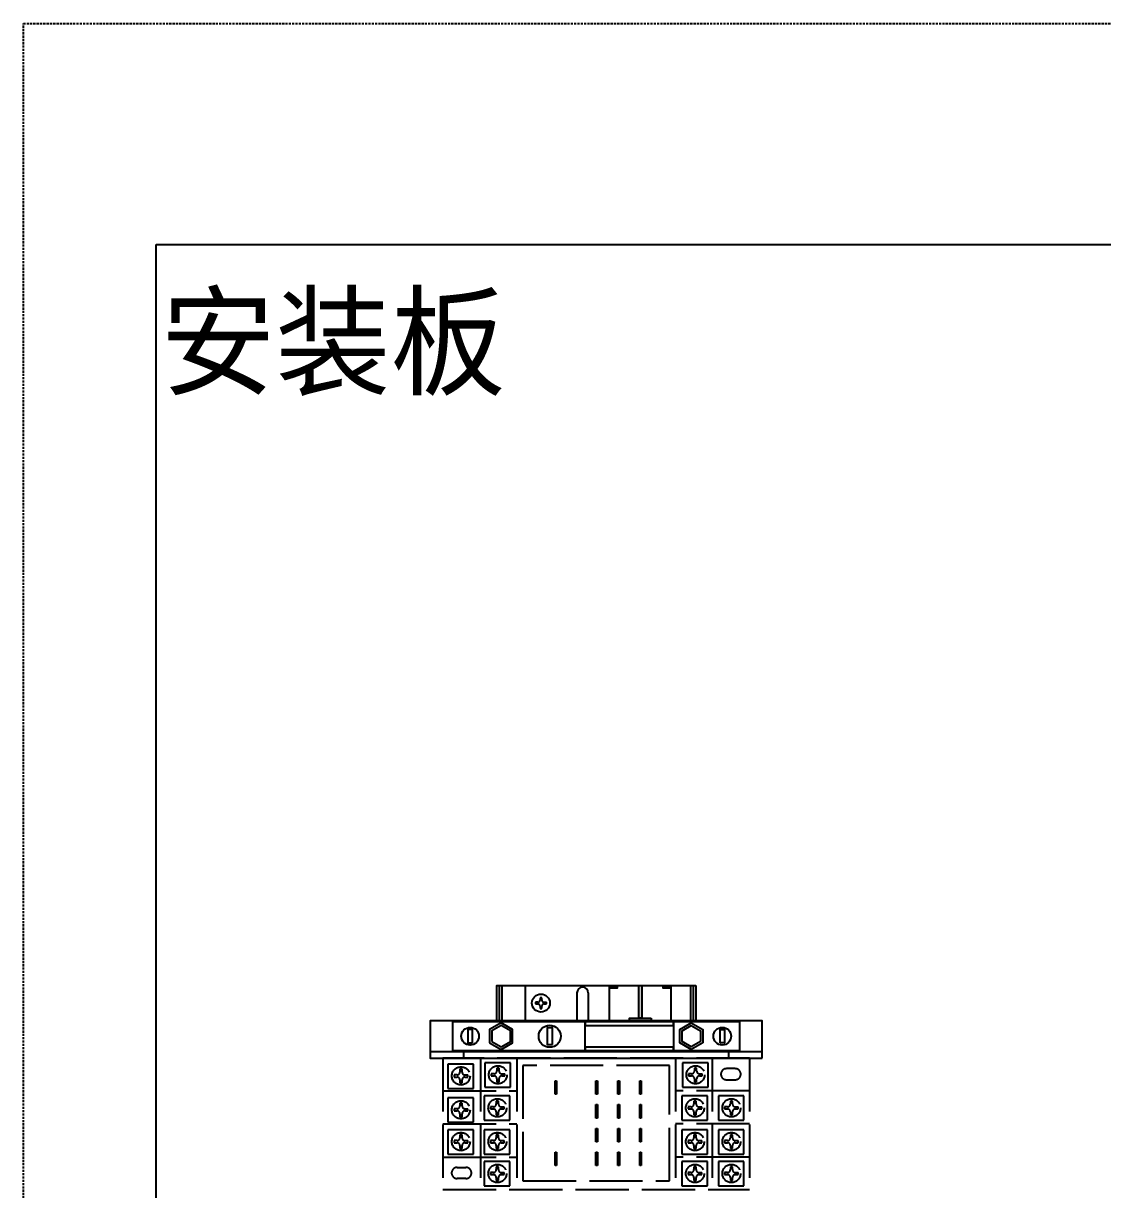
# Model space of a CAD drawing. Extents: x 331570 to 332170, y 281168 to 282168.
# Drawn here: x 331569.8 to 331813.8, y 281904 to 282167.8 of the extents above; entities that cross this region are included whole.
import ezdxf
from ezdxf.enums import TextEntityAlignment as Align

# ---------------------------------------------------------------- set-up
doc = ezdxf.new("R2010")
doc.units = 0
doc.header["$MEASUREMENT"] = 0
doc.linetypes.add('ACAD_ISO02W100', pattern=[15, 12, -3])
doc.linetypes.add('DASHED', pattern=[0.75, 0.5, -0.25])
for name, color, linetype in [('DRAW', 123, 'Continuous'), ('Layer1', 7, 'Continuous'), ('布置图', 30, 'Continuous'), ('文字', 3, 'Continuous')]:
    doc.layers.add(name, color=color, linetype=linetype)

# ---------------------------------------------------------------- blocks, each defined once
blk = doc.blocks.new('2093259089e44d6938-9f4f-441a-aeb4-b4f8cec3625b')
for points in [[(4.76, 158.57), (4.76, 159.17), (3.01, 159.17), (3.01, 158.57)], [(9.62, 151.72), (10.28, 151.72), (10.28, 159.17), (9.62, 159.17)], [(15.15, 159.17), (15.15, 158.57), (16.9, 158.57), (16.9, 159.17)], [(7.5, 151.72), (7.5, 151.17), (12.4, 151.17), (12.4, 151.72)]]:
    blk.add_hatch(color=7).paths.add_polyline_path(points)
at = {"color": 0}
for p, q in [((-21.91, 159.17), (-21.91, 151.17)), ((-21.31, 159.17), (-21.31, 151.17)), ((-16.02, 159.17), (-16.02, 151.17)), ((21.33, 159.17), (21.33, 151.17)), ((21.92, 159.17), (21.92, 151.17)), ((-4.35, 157.47), (-4.35, 151.17)), ((-1.78, 157.47), (-1.78, 151.17))]:
    blk.add_line(p, q, dxfattribs=at)
at = {"color": 0, "elevation": 0}
for points in [[(22.5, 159.17), (22.5, 151.17), (-22.5, 151.17), (-22.5, 159.17)], [(16.9, 159.17), (16.9, 151.17), (3.01, 151.17), (3.01, 159.17)], [(4.76, 159.17), (4.76, 158.57), (3.01, 158.57), (3.01, 159.17)], [(10.28, 159.17), (10.28, 151.72), (9.62, 151.72), (9.62, 159.17)], [(16.9, 159.17), (16.9, 158.57), (15.15, 158.57), (15.15, 159.17)], [(12.4, 151.72), (12.4, 151.17), (7.5, 151.17), (7.5, 151.72)]]:
    blk.add_lwpolyline(points, close=True, dxfattribs=at)
at = {"color": 0}
blk.add_arc((-3.07, 157.47), 1.28, 0, 180, dxfattribs=at)
at = {"layer": 'DRAW', "color": 7, "ltscale": 0.3, "elevation": 0}
for points in [[(37.5, 142.67), (37.5, 151.17), (-37.5, 151.17), (-37.5, 142.67)], [(-2.5, 144.42), (-2.5, 150.92), (-32.5, 150.92), (-32.5, 144.42)], [(-24.1, 146.17), (-21.5, 144.67), (-18.9, 146.17), (-18.9, 149.17), (-21.5, 150.67), (-24.1, 149.17)], [(17.5, 150.12), (17.5, 150.92), (-2.5, 150.92), (-2.5, 150.12)], [(32.5, 144.42), (32.5, 150.92), (17.5, 150.92), (17.5, 144.42)], [(24.1, 146.17), (21.5, 144.67), (18.9, 146.17), (18.9, 149.17), (21.5, 150.67), (24.1, 149.17)], [(-28, 146.17), (-28, 149.17), (-29, 149.17), (-29, 146.17)], [(-23.6, 146.46), (-21.5, 145.25), (-19.4, 146.46), (-19.4, 148.88), (-21.5, 150.09), (-23.6, 148.88)], [(-9.88, 145.79), (-9.88, 149.54), (-11.12, 149.54), (-11.12, 145.79)], [(23.6, 146.46), (21.5, 145.25), (19.4, 146.46), (19.4, 148.88), (21.5, 150.09), (23.6, 148.88)], [(28, 146.17), (28, 149.17), (29, 149.17), (29, 146.17)], [(17.5, 144.42), (17.5, 145.22), (-2.5, 145.22), (-2.5, 144.42)], [(37.5, 142.67), (37.5, 144.17), (-37.5, 144.17), (-37.5, 142.67)], [(30, 142.67), (30, 144.17), (-30, 144.17), (-30, 142.67)]]:
    blk.add_lwpolyline(points, close=True, dxfattribs=at)
at = {"layer": 'DRAW', "color": 7, "ltscale": 0.3}
for centre, radius in [((-28.5, 147.67), 2), ((-10.5, 147.67), 2.5), ((28.5, 147.67), 2)]:
    blk.add_circle(centre, radius, dxfattribs=at)
at = {"layer": 'Layer1', "color": 7, "lineweight": -3, "ltscale": 50}
blk.add_circle((-12.5, 155.17), 2.03, dxfattribs=at)
at = {"layer": '文字', "color": 7, "linetype": 'ACAD_ISO02W100'}
for p, q in [((-12.69, 156.37), (-12.69, 155.86)), ((-12.3, 156.37), (-12.69, 156.37)), ((-12.3, 155.86), (-12.3, 156.37)), ((-13.2, 155.35), (-13.75, 155.35)), ((-13.75, 155.35), (-13.75, 154.96)), ((-13.75, 154.96), (-13.2, 154.96)), ((-12.69, 154.45), (-12.69, 153.9)), ((-12.69, 153.9), (-12.3, 153.9)), ((-12.3, 153.9), (-12.3, 154.45)), ((-11.79, 155.35), (-11.27, 155.35)), ((-11.79, 154.96), (-11.27, 154.96)), ((-11.27, 154.96), (-11.27, 155.35))]:
    blk.add_line(p, q, dxfattribs=at)
at = {"layer": '文字', "color": 0, "linetype": 'ACAD_ISO02W100'}
for p, q in [((34.65, 142.67), (-34.65, 142.67)), ((-34.65, 142.67), (-34.65, 112.97)), ((-34.65, 142.67), (-34.65, 112.97)), ((-26.18, 142.67), (-26.18, 112.97)), ((-17.96, 142.67), (-17.96, 112.97)), ((17.96, 142.67), (17.96, 112.97)), ((26.18, 142.67), (26.18, 112.97)), ((34.65, 142.67), (34.65, 112.97)), ((-30.81, 140.19), (-30.81, 139.55)), ((-30.32, 140.19), (-30.81, 140.19)), ((-30.32, 139.55), (-30.32, 140.19)), ((-22.46, 140.46), (-22.46, 139.82)), ((-21.97, 140.46), (-22.46, 140.46)), ((-21.97, 139.82), (-21.97, 140.46)), ((22.22, 140.46), (22.22, 139.82)), ((22.71, 140.46), (22.22, 140.46)), ((22.71, 139.82), (22.71, 140.46)), ((-31.45, 138.92), (-32.13, 138.92)), ((-32.13, 138.92), (-32.13, 138.42)), ((-32.13, 138.42), (-31.45, 138.42)), ((-30.81, 137.79), (-30.81, 137.1)), ((-30.32, 138.92), (-30.32, 138.92)), ((-30.32, 137.1), (-30.32, 137.79)), ((-29.68, 138.92), (-29.04, 138.92)), ((-29.68, 138.42), (-29.04, 138.42)), ((-29.04, 138.42), (-29.04, 138.92)), ((-23.1, 139.19), (-23.78, 139.19)), ((-23.78, 139.19), (-23.78, 138.7)), ((-23.78, 138.7), (-23.1, 138.7)), ((-22.46, 138.06), (-22.46, 137.37)), ((-22.46, 137.37), (-21.97, 137.37)), ((-21.97, 139.19), (-21.97, 139.19)), ((-21.97, 137.37), (-21.97, 138.06)), ((-21.34, 139.19), (-20.69, 139.19)), ((-21.34, 138.7), (-20.69, 138.7)), ((-20.69, 138.7), (-20.69, 139.19)), ((21.58, 139.19), (20.9, 139.19)), ((20.9, 139.19), (20.9, 138.7)), ((20.9, 138.7), (21.58, 138.7)), ((22.22, 138.06), (22.22, 137.37)), ((22.22, 137.37), (22.71, 137.37)), ((22.71, 139.19), (22.71, 139.19)), ((22.71, 137.37), (22.71, 138.06)), ((23.35, 139.19), (23.99, 139.19)), ((23.35, 138.7), (23.99, 138.7)), ((23.99, 138.7), (23.99, 139.19)), ((-34.65, 135.3), (-17.96, 135.3)), ((-30.81, 137.1), (-30.32, 137.1)), ((34.65, 135.3), (17.96, 135.3)), ((-30.81, 132.55), (-30.81, 131.91)), ((-30.32, 132.55), (-30.81, 132.55)), ((-30.32, 131.91), (-30.32, 132.55)), ((-22.58, 132.98), (-22.58, 132.34)), ((-22.09, 132.98), (-22.58, 132.98)), ((-22.09, 132.34), (-22.09, 132.98)), ((22.1, 132.98), (22.1, 132.34)), ((22.59, 132.98), (22.1, 132.98)), ((22.59, 132.34), (22.59, 132.98)), ((30.33, 132.98), (30.33, 132.34)), ((30.82, 132.98), (30.33, 132.98)), ((30.82, 132.34), (30.82, 132.98)), ((-31.45, 131.28), (-32.13, 131.28)), ((-32.13, 131.28), (-32.13, 130.79)), ((-32.13, 130.79), (-31.45, 130.79)), ((-30.81, 130.15), (-30.81, 129.46)), ((-30.81, 129.46), (-30.32, 129.46)), ((-30.32, 131.28), (-30.32, 131.28)), ((-30.32, 129.46), (-30.32, 130.15)), ((-29.68, 131.28), (-29.04, 131.28)), ((-29.68, 130.79), (-29.04, 130.79)), ((-29.04, 130.79), (-29.04, 131.28)), ((-23.22, 131.7), (-23.9, 131.7)), ((-23.9, 131.7), (-23.9, 131.21)), ((-23.9, 131.21), (-23.22, 131.21)), ((-22.58, 130.57), (-22.58, 129.89)), ((-22.58, 129.89), (-22.09, 129.89)), ((-22.09, 131.7), (-22.09, 131.7)), ((-22.09, 129.89), (-22.09, 130.57)), ((-21.45, 131.7), (-20.81, 131.7)), ((-21.45, 131.21), (-20.81, 131.21)), ((-20.81, 131.21), (-20.81, 131.7)), ((21.46, 131.7), (20.78, 131.7)), ((20.78, 131.7), (20.78, 131.21)), ((20.78, 131.21), (21.46, 131.21)), ((22.1, 130.57), (22.1, 129.89)), ((22.1, 129.89), (22.59, 129.89)), ((22.59, 131.7), (22.59, 131.7)), ((22.59, 129.89), (22.59, 130.57)), ((23.23, 131.7), (23.87, 131.7)), ((23.23, 131.21), (23.87, 131.21)), ((23.87, 131.21), (23.87, 131.7)), ((29.69, 131.7), (29.01, 131.7)), ((29.01, 131.7), (29.01, 131.21)), ((29.01, 131.21), (29.69, 131.21)), ((30.33, 130.57), (30.33, 129.89)), ((30.33, 129.89), (30.82, 129.89)), ((30.82, 131.7), (30.82, 131.7)), ((30.82, 129.89), (30.82, 130.57)), ((31.45, 131.7), (32.1, 131.7)), ((31.45, 131.21), (32.1, 131.21)), ((32.1, 131.21), (32.1, 131.7)), ((-34.65, 127.82), (-17.96, 127.82)), ((34.65, 127.82), (17.96, 127.82)), ((-31.45, 124.07), (-32.13, 124.07)), ((-32.13, 124.07), (-32.13, 123.57)), ((-30.81, 125.34), (-30.81, 124.7)), ((-30.32, 125.34), (-30.81, 125.34)), ((-30.32, 124.7), (-30.32, 125.34)), ((-30.32, 124.07), (-30.32, 124.07)), ((-29.68, 124.07), (-29.04, 124.07)), ((-29.04, 123.57), (-29.04, 124.07)), ((-23.22, 124.07), (-23.9, 124.07)), ((-23.9, 124.07), (-23.9, 123.57)), ((-22.58, 125.34), (-22.58, 124.7)), ((-22.09, 125.34), (-22.58, 125.34)), ((-22.09, 124.7), (-22.09, 125.34)), ((-22.09, 124.07), (-22.09, 124.07)), ((-21.45, 124.07), (-20.81, 124.07)), ((-20.81, 123.57), (-20.81, 124.07)), ((21.46, 124.07), (20.78, 124.07)), ((20.78, 124.07), (20.78, 123.57)), ((22.1, 125.34), (22.1, 124.7)), ((22.59, 125.34), (22.1, 125.34)), ((22.59, 124.7), (22.59, 125.34)), ((22.59, 124.07), (22.59, 124.07)), ((23.23, 124.07), (23.87, 124.07)), ((23.87, 123.57), (23.87, 124.07)), ((29.69, 124.07), (29.01, 124.07)), ((29.01, 124.07), (29.01, 123.57)), ((30.33, 125.34), (30.33, 124.7)), ((30.82, 125.34), (30.33, 125.34)), ((30.82, 124.7), (30.82, 125.34)), ((30.82, 124.07), (30.82, 124.07)), ((31.45, 124.07), (32.1, 124.07)), ((32.1, 123.57), (32.1, 124.07)), ((-32.13, 123.57), (-31.45, 123.57)), ((-30.81, 122.94), (-30.81, 122.25)), ((-30.81, 122.25), (-30.32, 122.25)), ((-30.32, 122.25), (-30.32, 122.94)), ((-29.68, 123.57), (-29.04, 123.57)), ((-23.9, 123.57), (-23.22, 123.57)), ((-22.58, 122.94), (-22.58, 122.25)), ((-22.58, 122.25), (-22.09, 122.25)), ((-22.09, 122.25), (-22.09, 122.94)), ((-21.45, 123.57), (-20.81, 123.57)), ((20.78, 123.57), (21.46, 123.57)), ((22.1, 122.94), (22.1, 122.25)), ((22.1, 122.25), (22.59, 122.25)), ((22.59, 122.25), (22.59, 122.94)), ((23.23, 123.57), (23.87, 123.57)), ((29.01, 123.57), (29.69, 123.57)), ((30.33, 122.94), (30.33, 122.25)), ((30.33, 122.25), (30.82, 122.25)), ((30.82, 122.25), (30.82, 122.94)), ((31.45, 123.57), (32.1, 123.57)), ((-34.65, 120.33), (-17.96, 120.33)), ((34.65, 120.33), (17.96, 120.33)), ((-23.22, 116.85), (-23.9, 116.85)), ((-23.9, 116.85), (-23.9, 116.36)), ((-23.9, 116.36), (-23.22, 116.36)), ((-22.58, 118.13), (-22.58, 117.49)), ((-22.09, 118.13), (-22.58, 118.13)), ((-22.09, 117.49), (-22.09, 118.13)), ((-22.09, 116.85), (-22.09, 116.85)), ((-21.45, 116.85), (-20.81, 116.85)), ((-21.45, 116.36), (-20.81, 116.36)), ((-20.81, 116.36), (-20.81, 116.85)), ((21.46, 116.85), (20.78, 116.85)), ((20.78, 116.85), (20.78, 116.36)), ((20.78, 116.36), (21.46, 116.36)), ((22.1, 118.13), (22.1, 117.49)), ((22.59, 118.13), (22.1, 118.13)), ((22.59, 117.49), (22.59, 118.13)), ((22.59, 116.85), (22.59, 116.85)), ((23.23, 116.85), (23.87, 116.85)), ((23.23, 116.36), (23.87, 116.36)), ((23.87, 116.36), (23.87, 116.85)), ((29.69, 116.85), (29.01, 116.85)), ((29.01, 116.85), (29.01, 116.36)), ((29.01, 116.36), (29.69, 116.36)), ((30.33, 118.13), (30.33, 117.49)), ((30.82, 118.13), (30.33, 118.13)), ((30.82, 117.49), (30.82, 118.13)), ((30.82, 116.85), (30.82, 116.85)), ((31.45, 116.85), (32.1, 116.85)), ((31.45, 116.36), (32.1, 116.36)), ((32.1, 116.36), (32.1, 116.85)), ((-22.58, 115.72), (-22.58, 115.04)), ((-22.58, 115.04), (-22.09, 115.04)), ((-22.09, 115.04), (-22.09, 115.72)), ((22.1, 115.72), (22.1, 115.04)), ((22.1, 115.04), (22.59, 115.04)), ((22.59, 115.04), (22.59, 115.72)), ((30.33, 115.72), (30.33, 115.04)), ((30.33, 115.04), (30.82, 115.04)), ((30.82, 115.04), (30.82, 115.72)), ((-34.65, 112.97), (34.65, 112.97))]:
    blk.add_line(p, q, dxfattribs=at)
at = {"layer": '文字', "color": 0, "linetype": 'ACAD_ISO02W100', "elevation": 0}
for points in [[(-33.51, 141.36), (-33.51, 135.87), (-27.73, 135.87), (-27.73, 141.36)], [(-25.17, 141.64), (-25.17, 136.14), (-19.38, 136.14), (-19.38, 141.64)], [(-16.57, 141.02), (-16.55, 114.94), (16.57, 114.94), (16.57, 141.02)], [(19.51, 141.64), (19.51, 136.14), (25.3, 136.14), (25.3, 141.64)], [(-8.95, 137.57), (-8.95, 134.53), (-9.3, 134.53), (-9.3, 137.57)], [(0.28, 137.57), (0.28, 134.53), (-0.07, 134.53), (-0.07, 137.57)], [(5.24, 137.57), (5.24, 134.53), (4.89, 134.53), (4.89, 137.57)], [(10.19, 137.57), (10.19, 134.53), (9.84, 134.53), (9.84, 137.57)], [(-33.51, 133.73), (-33.51, 128.23), (-27.73, 128.23), (-27.73, 133.73)], [(-25.29, 134.15), (-25.29, 128.66), (-19.5, 128.66), (-19.5, 134.15)], [(0.28, 132.2), (0.28, 129.16), (-0.07, 129.16), (-0.07, 132.2)], [(5.24, 132.2), (5.24, 129.16), (4.89, 129.16), (4.89, 132.2)], [(10.19, 132.2), (10.19, 129.16), (9.84, 129.16), (9.84, 132.2)], [(19.39, 134.15), (19.39, 128.66), (25.18, 128.66), (25.18, 134.15)], [(27.62, 134.15), (27.62, 128.66), (33.41, 128.66), (33.41, 134.15)], [(0.28, 126.83), (0.28, 123.78), (-0.07, 123.78), (-0.07, 126.83)], [(5.24, 126.83), (5.24, 123.78), (4.89, 123.78), (4.89, 126.83)], [(10.19, 126.83), (10.19, 123.78), (9.84, 123.78), (9.84, 126.83)], [(-33.51, 126.51), (-33.51, 121.02), (-27.73, 121.02), (-27.73, 126.51)], [(-25.29, 126.51), (-25.29, 121.02), (-19.5, 121.02), (-19.5, 126.51)], [(19.39, 126.51), (19.39, 121.02), (25.18, 121.02), (25.18, 126.51)], [(27.62, 126.51), (27.62, 121.02), (33.41, 121.02), (33.41, 126.51)], [(-8.95, 121.46), (-8.95, 118.41), (-9.3, 118.41), (-9.3, 121.46)], [(0.28, 121.46), (0.28, 118.41), (-0.07, 118.41), (-0.07, 121.46)], [(5.24, 121.46), (5.24, 118.41), (4.89, 118.41), (4.89, 121.46)], [(10.19, 121.46), (10.19, 118.41), (9.84, 118.41), (9.84, 121.46)], [(-25.29, 119.3), (-25.29, 113.81), (-19.5, 113.81), (-19.5, 119.3)], [(19.39, 119.3), (19.39, 113.81), (25.18, 113.81), (25.18, 119.3)], [(27.62, 119.3), (27.62, 113.81), (33.41, 113.81), (33.41, 119.3)]]:
    blk.add_lwpolyline(points, close=True, dxfattribs=at)
for points in [[(28.19, 139.08), (28.19, 139.08, 0.414214), (29.44, 137.83), (31.44, 137.83, 0.414214), (32.69, 139.08), (32.69, 139.08, 0.414214), (31.44, 140.33), (29.44, 140.33, 0.414214)], [(-28.19, 116.75), (-28.19, 116.75, -0.414214), (-29.44, 115.49), (-31.44, 115.49, -0.414214), (-32.69, 116.75), (-32.69, 116.75, -0.414214), (-31.44, 118), (-29.44, 118, -0.414214)]]:
    blk.add_lwpolyline(points, format="xyb", close=True, dxfattribs=at)
at = {"layer": '文字', "color": 0, "linetype": 'ACAD_ISO02W100'}
for centre in [(-30.57, 138.68), (-22.22, 138.95), (22.46, 138.95), (-30.57, 131.04), (-22.34, 131.47), (22.34, 131.47), (30.57, 131.47), (-30.57, 123.83), (-22.34, 123.83), (22.34, 123.83), (30.57, 123.83), (-22.34, 116.62), (22.34, 116.62), (30.57, 116.62)]:
    blk.add_circle(centre, 2.05, dxfattribs=at)
at = {"layer": '文字', "color": 7, "linetype": 'ACAD_ISO02W100'}
for centre, start, end in [((-13.2, 155.86), 270, 0), ((-11.79, 155.86), 180, 270), ((-13.2, 154.45), 0, 90), ((-11.79, 154.45), 90, 180)]:
    blk.add_arc(centre, 0.509, start, end, dxfattribs=at)
at = {"layer": '文字', "color": 0, "linetype": 'ACAD_ISO02W100'}
for centre, start, end in [((-23.1, 139.82), 270, 0), ((-21.34, 139.82), 180, 270), ((21.58, 139.82), 270, 0), ((23.35, 139.82), 180, 270), ((-31.45, 139.55), 270, 0), ((-31.45, 137.79), 0, 90), ((-29.68, 139.55), 180, 270), ((-29.68, 137.79), 90, 180), ((-23.1, 138.06), 0, 90), ((-21.34, 138.06), 90, 180), ((21.58, 138.06), 0, 90), ((23.35, 138.06), 90, 180), ((-31.45, 131.91), 270, 0), ((-29.68, 131.91), 180, 270), ((-23.22, 132.34), 270, 0), ((-21.45, 132.34), 180, 270), ((21.46, 132.34), 270, 0), ((23.23, 132.34), 180, 270), ((29.69, 132.34), 270, 0), ((31.45, 132.34), 180, 270), ((-31.45, 130.15), 0, 90), ((-29.68, 130.15), 90, 180), ((-23.22, 130.57), 0, 90), ((-21.45, 130.57), 90, 180), ((21.46, 130.57), 0, 90), ((23.23, 130.57), 90, 180), ((29.69, 130.57), 0, 90), ((31.45, 130.57), 90, 180), ((-31.45, 124.7), 270, 0), ((-29.68, 124.7), 180, 270), ((-23.22, 124.7), 270, 0), ((-21.45, 124.7), 180, 270), ((21.46, 124.7), 270, 0), ((23.23, 124.7), 180, 270), ((29.69, 124.7), 270, 0), ((31.45, 124.7), 180, 270), ((-31.45, 122.94), 0, 90), ((-29.68, 122.94), 90, 180), ((-23.22, 122.94), 0, 90), ((-21.45, 122.94), 90, 180), ((21.46, 122.94), 0, 90), ((23.23, 122.94), 90, 180), ((29.69, 122.94), 0, 90), ((31.45, 122.94), 90, 180), ((-23.22, 117.49), 270, 0), ((-23.22, 115.72), 0, 90), ((-21.45, 117.49), 180, 270), ((-21.45, 115.72), 90, 180), ((21.46, 117.49), 270, 0), ((21.46, 115.72), 0, 90), ((23.23, 117.49), 180, 270), ((23.23, 115.72), 90, 180), ((29.69, 117.49), 270, 0), ((29.69, 115.72), 0, 90), ((31.45, 117.49), 180, 270), ((31.45, 115.72), 90, 180)]:
    blk.add_arc(centre, 0.637, start, end, dxfattribs=at)

msp = doc.modelspace()

# ---------------------------------------------------------------- linework, layer by layer
at = {"color": 2}
msp.add_lwpolyline([(331599.83, 282117.78), (332139.83, 282117.78), (332139.83, 281217.78), (331599.83, 281217.78)], close=True, dxfattribs=at)
at = {"layer": '布置图', "linetype": 'DASHED'}
msp.add_lwpolyline([(331569.83, 282167.78), (332169.83, 282167.78), (332169.83, 281167.78), (331569.83, 281167.78)], close=True, dxfattribs=at)

# ---------------------------------------------------------------- block references
msp.add_blockref('2093259089e44d6938-9f4f-441a-aeb4-b4f8cec3625b', (331699.33, 281791.06))

# ---------------------------------------------------------------- texts
at = {"color": 0}
msp.add_text('安装板', height=20, dxfattribs=at).set_placement((331600.83, 282095.78), align=Align.MIDDLE_LEFT)

doc.saveas('drawing.dxf')
